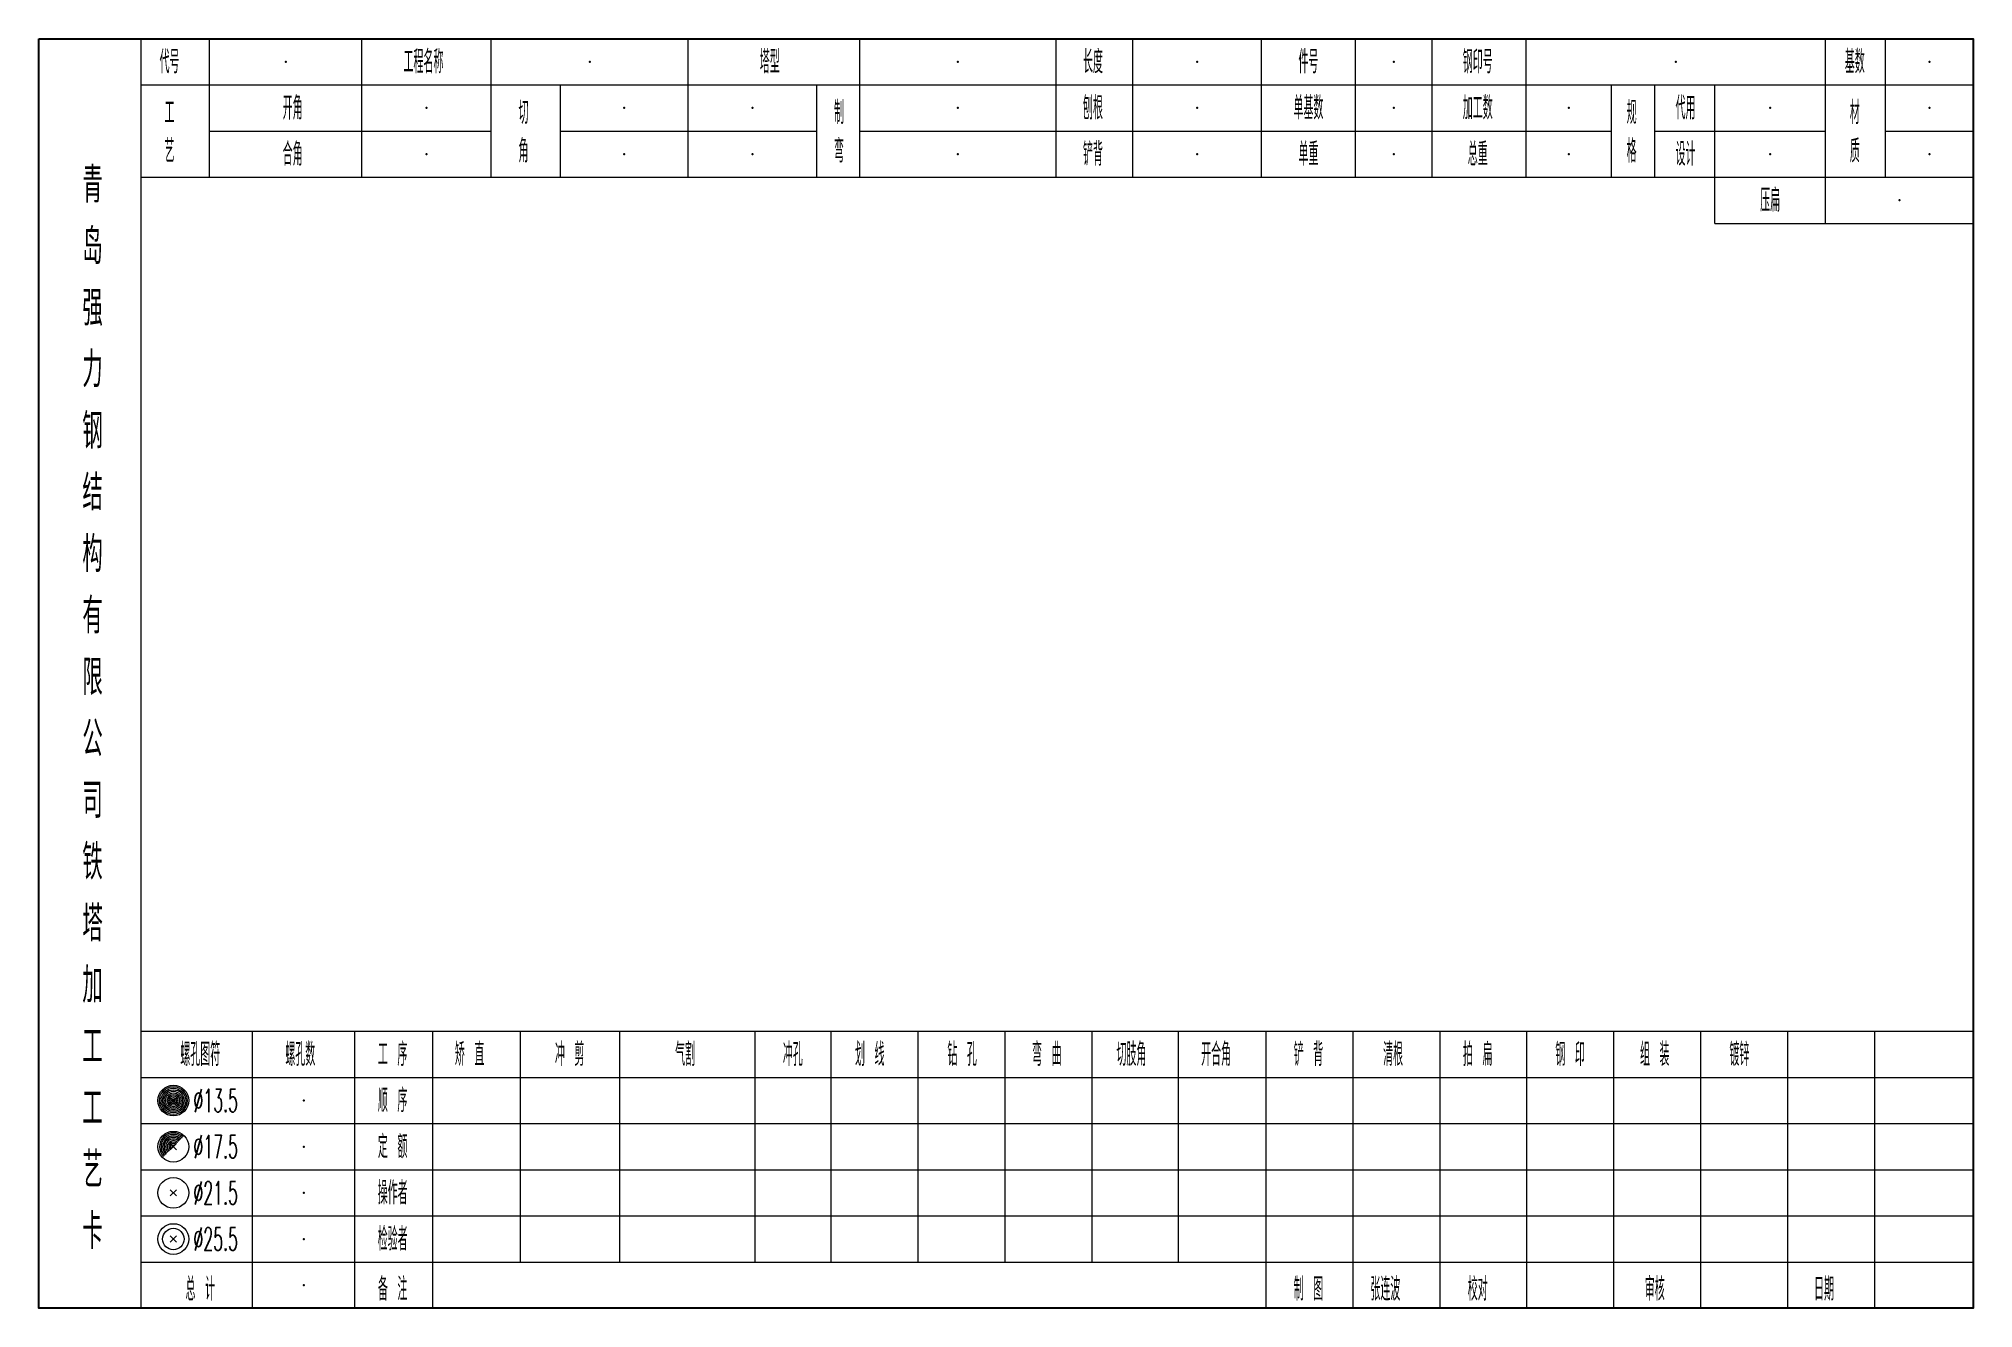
# Model space of a CAD drawing. Header units: inches. Extents: x 0 to 251, y 0 to 165.
import ezdxf
from ezdxf.enums import TextEntityAlignment as Align

# ---------------------------------------------------------------- set-up
doc = ezdxf.new("R2010")
doc.units = ezdxf.units.IN
doc.header["$LTSCALE"] = 20
doc.header["$MEASUREMENT"] = 0
doc.layers.add('4', color=7, linetype='Continuous', lineweight=25)
doc.styles.get("Standard").update_dxf_attribs({"font": 'simplex', "width": 0.7, "bigfont": 'gbhzfs.shx'})

msp = doc.modelspace()

# ---------------------------------------------------------------- linework, layer by layer
at = {"color": 0, "linetype": 'Continuous'}
msp.add_lwpolyline([(0, 165), (251.4, 165), (251.4, 0), (0, 0)], close=True, dxfattribs=at)
for p in [(32.1, 162), (71.6, 162), (119.45, 162), (150.55, 162), (176.1, 162), (212.75, 162), (245.7, 162), (50.4, 156), (76.1, 156), (92.75, 156), (119.45, 156), (150.55, 156), (176.1, 156), (198.85, 156), (225, 156), (245.7, 156), (50.4, 150), (76.1, 150), (92.75, 150), (119.45, 150), (150.55, 150), (176.1, 150), (198.85, 150), (225, 150), (245.7, 150), (241.8, 144), (34.45, 27), (34.45, 21), (34.45, 15), (34.45, 9), (34.45, 3)]:
    msp.add_point(p)
at = {"layer": '4', "color": 1, "linetype": 'Continuous', "lineweight": 18}
for p, q in [((13.3, 0), (13.3, 165)), ((22.2, 147), (22.2, 165)), ((42, 147), (42, 165)), ((58.8, 147), (58.8, 165)), ((84.4, 147), (84.4, 165)), ((106.7, 147), (106.7, 165)), ((132.2, 147), (132.2, 165)), ((142.2, 147), (142.2, 165)), ((158.9, 147), (158.9, 165)), ((171.1, 147), (171.1, 165)), ((181.1, 147), (181.1, 165)), ((193.3, 147), (193.3, 165)), ((232.2, 141), (232.2, 165)), ((240, 147), (240, 165)), ((13.3, 159), (251.4, 159)), ((67.8, 147), (67.8, 159)), ((101.1, 147), (101.1, 159)), ((204.4, 147), (204.4, 159)), ((210, 147), (210, 159)), ((217.8, 141), (217.8, 159)), ((22.2, 153), (58.8, 153)), ((67.8, 153), (101.1, 153)), ((106.7, 153), (204.4, 153)), ((210, 153), (232.2, 153)), ((240, 153), (251.4, 153)), ((13.3, 147), (251.4, 147)), ((217.8, 141), (251.4, 141)), ((13.3, 36), (251.4, 36)), ((27.8, 0), (27.8, 36)), ((41.1, 0), (41.1, 36)), ((51.2, 0), (51.2, 36)), ((62.6, 6), (62.6, 36)), ((75.5, 6), (75.5, 36)), ((93.1, 6), (93.1, 36)), ((103, 6), (103, 36)), ((114.3, 6), (114.3, 36)), ((125.6, 6), (125.6, 36)), ((136.9, 6), (136.9, 36)), ((148.1, 6), (148.1, 36)), ((159.5, 6), (159.5, 36)), ((170.8, 6), (170.8, 36)), ((182.1, 6), (182.1, 36)), ((193.4, 6), (193.4, 36)), ((204.7, 6), (204.7, 36)), ((216, 6), (216, 36)), ((227.3, 6), (227.3, 36)), ((238.6, 6), (238.6, 36)), ((13.3, 30), (251.4, 30)), ((13.3, 24), (251.4, 24)), ((13.3, 18), (251.4, 18)), ((13.3, 12), (251.4, 12)), ((13.3, 6), (251.4, 6)), ((159.5, 0), (159.5, 6)), ((170.8, 0), (170.8, 6)), ((182.1, 0), (182.1, 6)), ((193.4, 0), (193.4, 6)), ((204.7, 0), (204.7, 6)), ((216, 0), (216, 6)), ((227.3, 0), (227.3, 6)), ((238.6, 0), (238.6, 6))]:
    msp.add_line(p, q, dxfattribs=at)
at = {"layer": '4', "color": 7, "linetype": 'Continuous', "lineweight": 13}
for p, q in [((17.3, 26.8), (17.7, 27.2)), ((17.7, 26.8), (17.3, 27.2)), ((17.1, 14.6), (17.9, 15.4)), ((17.9, 14.6), (17.1, 15.4)), ((17.1, 8.6), (17.9, 9.4)), ((17.9, 8.6), (17.1, 9.4))]:
    msp.add_line(p, q, dxfattribs=at)
at = {"layer": '4', "color": 7, "linetype": 'Continuous', "lineweight": 0}
for p, q in [((17.1, 20.6), (17.9, 21.4)), ((17.1, 21.4), (17.9, 20.6))]:
    msp.add_line(p, q, dxfattribs=at)
at = {"layer": '4', "color": 1, "linetype": 'Continuous', "lineweight": 18}
msp.add_lwpolyline([(0, 165), (0, 0), (251.4, 0), (251.4, 165)], close=True, dxfattribs=at)
at = {"layer": '4', "color": 7, "linetype": 'Continuous', "lineweight": 13}
for centre, radius in [((17.5, 27), 2), ((17.5, 27), 1.8), ((17.5, 27), 1.6), ((17.5, 27), 1.4), ((17.5, 27), 1.2), ((17.5, 27), 1), ((17.5, 27), 0.8), ((17.5, 27), 0.6), ((17.5, 27), 0.4), ((17.5, 27), 0.2), ((17.5, 21), 2), ((17.5, 15), 2), ((17.5, 9), 2), ((17.5, 9), 1.4)]:
    msp.add_circle(centre, radius, dxfattribs=at)
for radius in [1.8, 1.6, 1.4, 1.2, 1, 0.8, 0.6, 0.4, 0.2]:
    msp.add_arc((17.5, 21), radius, 45, 225, dxfattribs=at)

# ---------------------------------------------------------------- texts
at = {"layer": '4', "color": 1, "linetype": 'Continuous', "lineweight": 13}
for s, height, width, p in [('代号', 3, 0.6, (17, 162)), ('工程名称', 3, 0.6, (50, 162)), ('塔型', 3, 0.6, (95, 162)), ('长度', 3, 0.6, (137, 162)), ('件号', 3, 0.6, (165, 162)), ('钢印号', 3, 0.6, (187, 162)), ('基数', 3, 0.6, (236, 162)), ('工', 3, 0.6, (17, 155.4)), ('开角', 3, 0.6, (33, 156)), ('切', 3, 0.6, (63, 155.4)), ('制', 3, 0.6, (104, 155.4)), ('刨根', 3, 0.6, (137, 156)), ('单基数', 3, 0.6, (165, 156)), ('加工数', 3, 0.6, (187, 156)), ('规', 3, 0.6, (207, 155.4)), ('代用', 3, 0.6, (214, 156)), ('材', 3, 0.6, (236, 155.4)), ('艺', 3, 0.6, (17, 150.4)), ('合角', 3, 0.6, (33, 150)), ('角', 3, 0.6, (63, 150.4)), ('弯', 3, 0.6, (104, 150.4)), ('铲背', 3, 0.6, (137, 150)), ('单重', 3, 0.6, (165, 150)), ('总重', 3, 0.6, (187, 150)), ('格', 3, 0.6, (207, 150.4)), ('设计', 3, 0.6, (214, 150)), ('质', 3, 0.6, (236, 150.4)), ('青', 4.6, 0.8, (7, 146)), ('压扁', 3, 0.6, (225, 144)), ('岛', 4.6, 0.8, (7, 138)), ('强', 4.6, 0.8, (7, 130)), ('力', 4.6, 0.8, (7, 122)), ('钢', 4.6, 0.8, (7, 114)), ('结', 4.6, 0.8, (7, 106)), ('构', 4.6, 0.8, (7, 98)), ('有', 4.6, 0.8, (7, 90)), ('限', 4.6, 0.8, (7, 82)), ('公', 4.6, 0.8, (7, 74)), ('司', 4.6, 0.8, (7, 66)), ('铁', 4.6, 0.8, (7, 58)), ('塔', 4.6, 0.8, (7, 50)), ('加', 4.6, 0.8, (7, 42)), ('工', 4.6, 0.8, (7, 34)), ('螺孔图符', 3, 0.6, (21, 33)), ('螺孔数', 3, 0.6, (34, 33)), ('工 序', 3, 0.6, (46, 33)), ('矫 直', 3, 0.6, (56, 33)), ('冲 剪', 3, 0.6, (69, 33)), ('气割', 3, 0.6, (84, 33)), ('冲孔', 3, 0.6, (98, 33)), ('划 线', 3, 0.6, (108, 33)), ('钻 孔', 3, 0.6, (120, 33)), ('弯 曲', 3, 0.6, (131, 33)), ('切肢角', 3, 0.6, (142, 33)), ('开合角', 3, 0.6, (153, 33)), ('铲 背', 3, 0.6, (165, 33)), ('清根', 3, 0.6, (176, 33)), ('拍 扁', 3, 0.6, (187, 33)), ('钢 印', 3, 0.6, (199, 33)), ('组 装', 3, 0.6, (210, 33)), ('镀锌', 3, 0.6, (221, 33)), ('工', 4.6, 0.8, (7, 26)), ('%%C13.5', 3, 0.5, (23, 27)), ('顺 序', 3, 0.6, (46, 27)), ('定 额', 3, 0.6, (46, 21)), ('艺', 4.6, 0.8, (7, 18)), ('%%C17.5', 3, 0.5, (23, 21)), ('%%C21.5', 3, 0.5, (23, 15)), ('操作者', 3, 0.6, (46, 15)), ('卡', 4.6, 0.8, (7, 10)), ('%%C25.5', 3, 0.5, (23, 9)), ('检验者', 3, 0.6, (46, 9)), ('总 计', 3, 0.6, (21, 2.5)), ('备 注', 3, 0.6, (46, 2.5)), ('制 图', 3, 0.6, (165, 2.5)), ('张连波', 3, 0.6, (175, 2.5)), ('校对', 3, 0.6, (187, 2.5)), ('审核', 3, 0.6, (210, 2.5)), ('日期', 3, 0.6, (232, 2.5))]:
    msp.add_text(s, height=height, dxfattribs=dict(at, width=width)).set_placement(p, align=Align.MIDDLE_CENTER)

doc.saveas('drawing.dxf')
